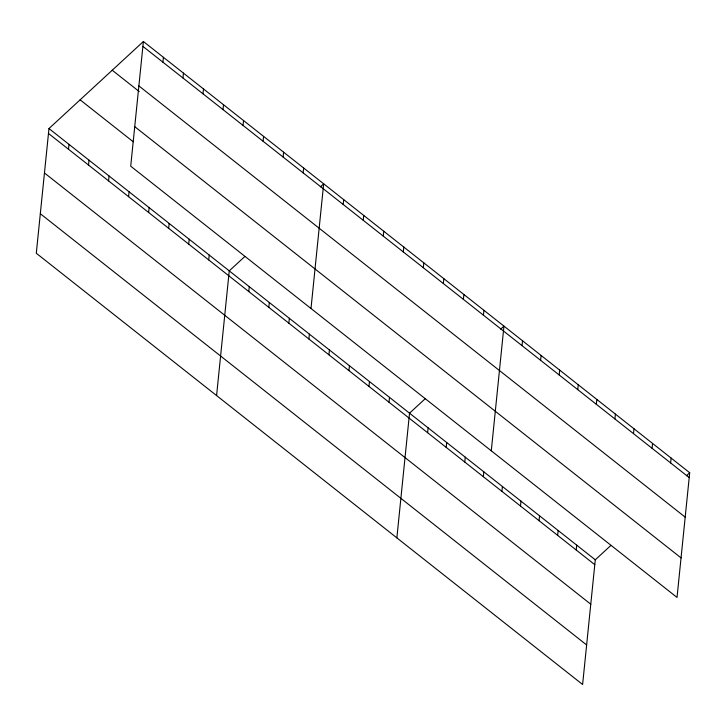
<?xml version="1.0" encoding="UTF-8"?>
<svg xmlns="http://www.w3.org/2000/svg" width="726" height="726" viewBox="0 0 726 726"><rect width="100%" height="100%" fill="white"/><g stroke="black" fill="none" stroke-linecap="round" stroke-linejoin="round"><path stroke-width="1.09" d="M143.385 41.5L130.716 166.19L677.031 597.434L689.7 472.744L143.385 41.5L48.969 128.566L36.3 253.256L582.615 684.5L595.284 559.81L610.856 545.444M68.507 149.247L68.997 144.383M88.536 165.056L89.026 160.192M108.564 180.865L109.063 176.001M128.602 196.682L129.092 191.818M162.923 62.182L163.414 57.318M148.63 212.491L149.12 207.627M182.952 77.991L183.451 73.126M168.659 228.309L169.158 223.445M202.981 93.799L203.48 88.935M188.696 244.118L189.187 239.253M223.018 109.617L223.508 104.753M208.725 259.926L209.215 255.062M243.047 125.426L243.546 120.561M216.584 395.57L229.253 270.88L244.825 256.514M263.075 141.243L263.574 136.379M248.791 291.553L249.281 286.688M283.113 157.052L283.603 152.188M268.82 307.361L269.31 302.497M303.141 172.861L303.64 167.996M288.848 323.179L289.347 318.315M311 308.505L323.669 183.814L320.393 186.836M308.886 338.988L309.376 334.123M343.207 204.487L343.697 199.623M328.914 354.805L329.404 349.941M363.236 220.296L363.735 215.431M348.943 370.614L349.442 365.75M383.264 236.113L383.764 231.249M368.98 386.423L369.47 381.558M403.302 251.922L403.792 247.058M389.009 402.24L389.499 397.376M423.331 267.74L423.83 262.876M396.868 537.875L409.537 413.185L425.109 398.819M427.614 432.714L428.113 427.85M443.368 283.548L443.858 278.684M446.191 447.379L446.681 442.515M463.397 299.357L463.887 294.493M464.767 462.035L465.257 457.171M483.425 315.175L483.924 310.311M483.334 476.701L483.834 471.836M491.284 450.81L503.953 326.119L500.677 329.141M501.911 491.366L502.41 486.502M522.03 345.649L522.529 340.784M520.488 506.022L520.987 501.158M540.607 360.314L541.106 355.45M539.064 520.687L539.554 515.823M559.183 374.97L559.673 370.106M557.641 535.352L558.131 530.488M577.76 389.635L578.25 384.771M576.217 550.009L576.707 545.144M596.336 404.3L596.826 399.436M614.904 418.956L615.403 414.092M633.48 433.622L633.98 428.757M652.057 448.287L652.547 443.423M670.633 462.943L671.123 458.079M686.424 475.766L689.7 472.744M142.886 46.364L689.21 477.608M138.875 85.913L685.19 517.148M112.221 70.231L139.229 91.549M134.737 126.651L681.052 557.895M80.123 99.834L133.248 141.77M48.969 128.566L595.284 559.81M48.47 133.43L594.785 564.674M44.458 172.969L590.773 604.213M40.32 213.716L586.635 644.96"/></g></svg>
